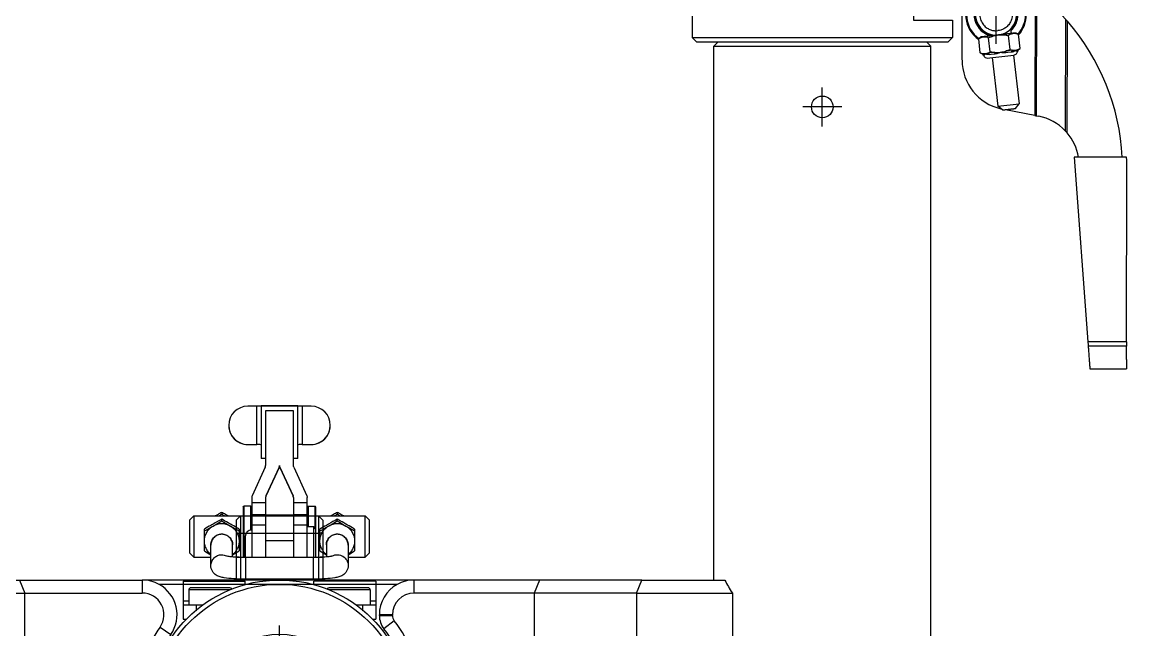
# Model space of a CAD drawing. Header units: millimetres. Extents: x -73584 to -37571, y -61249 to -50748.
# Drawn here: x -52593.5 to -52339.2, y -57128.4 to -56988.4 of the extents above; entities that cross this region are included whole.
import ezdxf

# ---------------------------------------------------------------- set-up
doc = ezdxf.new("R2010")
doc.units = ezdxf.units.MM
doc.header["$LTSCALE"] = 200
doc.linetypes.add('DOT_CENTER', pattern=[14, 12, -1, 0, -1])
doc.layers.add('1', color=7, linetype='Continuous')
doc.layers.add('DIM', color=3, linetype='Continuous')

# ---------------------------------------------------------------- blocks, each defined once
blk = doc.blocks.new('23-D0469-A_CLAMP-HOOK_Absen-M2_9__100', base_point=(214.5, -493.66))
at = {"color": 7, "linetype": 'Continuous'}
for p, q in [((215.5, -473.66), (214.5, -474.66)), ((214.5, -474.66), (218.5, -474.66)), ((214.5, -492.66), (214.5, -474.66)), ((215.5, -473.66), (218.5, -473.66)), ((218.5, -473.66), (229.3, -473.66)), ((218.5, -474.66), (229.3, -474.66)), ((215.5, -493.66), (214.5, -492.66)), ((214.5, -492.66), (218.5, -492.66)), ((218.5, -492.66), (229.3, -492.66)), ((215.5, -493.66), (218.5, -493.66)), ((218.5, -493.66), (229.3, -493.66))]:
    blk.add_line(p, q, dxfattribs=at)
at = {"color": 140, "linetype": 'Continuous'}
for p, q in [((218.5, -473.66), (218.5, -474.66)), ((218.5, -492.66), (218.5, -474.66)), ((218.5, -493.66), (218.5, -492.66))]:
    blk.add_line(p, q, dxfattribs=at)
blk = doc.blocks.new('PH_23-CLAMP-HOOK_2__101', base_point=(214.5, -493.66))
blk.add_blockref('23-D0469-A_CLAMP-HOOK_Absen-M2_9__100', (214.5, -493.66))
blk = doc.blocks.new('23-D0511-A_CLAMP-WASHER_Absen-M2_9__132', base_point=(93.25, -325.66))
at = {"color": 7, "linetype": 'Continuous'}
for radius, start, end in [(7, 90, 145.3198), (6.8, 90, 144.7157), (7, 47.8935, 90), (6.8, 48.4976, 90), (5.05, 90, 150.8532), (4.85, 90, 149.1332), (5.05, 42.3602, 90), (4.85, 44.0801, 90), (5.05, 210.5479, 342.6654), (4.85, 211.6013, 341.612), (7, 227.8935, 325.3198), (6.8, 228.4976, 324.7157)]:
    blk.add_arc((99.01, -318.66), radius, start, end, dxfattribs=at)
blk = doc.blocks.new('23-D0511-A_CLAMP-WASHER_Absen-M2_9_2__133', base_point=(93.25, -325.66))
at = {"color": 7, "linetype": 'Continuous'}
for radius, start, end in [(7, 90, 145.3198), (6.8, 90, 144.7157), (7, 47.8935, 90), (6.8, 48.4976, 90), (5.05, 90, 150.8532), (4.85, 90, 149.1332), (5.05, 42.3602, 90), (4.85, 44.0801, 90), (5.05, 210.5479, 342.6654), (4.85, 211.6013, 341.612), (7, 227.8935, 325.3198), (6.8, 228.4976, 324.7157)]:
    blk.add_arc((99.01, -318.66), radius, start, end, dxfattribs=at)
blk = doc.blocks.new('DEFAULT_1__138', base_point=(103.27, -321.64))
at = {"color": 140, "linetype": 'Continuous'}
for p, q in [((107.26, -314.89), (107.37, -315.89)), ((107.71, -315.93), (107.6, -315.01)), ((107.73, -319), (107.85, -320)), ((108.16, -319.8), (108.05, -318.88))]:
    blk.add_line(p, q, dxfattribs=at)
at = {"color": 7, "linetype": 'Continuous'}
blk.add_line((108.99, -320.07), (108.35, -314.56), dxfattribs=at)
for points in [[(103.28, -314.22), (103.27, -314.18), (103.27, -314.14)], [(103.28, -314.22), (103.28, -314.27), (103.29, -314.32), (103.3, -314.38), (103.3, -314.43), (103.31, -314.49), (103.32, -314.55), (103.32, -314.61), (103.33, -314.67)], [(103.33, -314.67), (103.36, -314.97), (103.4, -315.3), (103.44, -315.65), (103.49, -316.04), (103.53, -316.44), (103.58, -316.85), (103.63, -317.26), (103.68, -317.67)], [(103.68, -317.67), (103.68, -317.72), (103.69, -317.78), (103.7, -317.83), (103.7, -317.89), (103.71, -317.94), (103.72, -318), (103.72, -318.06), (103.73, -318.11)], [(103.73, -318.11), (103.78, -318.56), (103.83, -319.01), (103.88, -319.44), (103.93, -319.85), (103.97, -320.23), (104.01, -320.57), (104.05, -320.86), (104.08, -321.11)], [(104.08, -321.11), (104.09, -321.23), (104.11, -321.37), (104.12, -321.5), (104.12, -321.53), (104.13, -321.55)], [(104.13, -321.55), (104.13, -321.6), (104.14, -321.64)]]:
    blk.add_spline(points, degree=3, dxfattribs=at)
blk = doc.blocks.new('DEFAULT_6__139', base_point=(33.9, -327.96))
at = {"color": 7, "linetype": 'Continuous'}
for p, q in [((102.37, -315.3), (103.39, -315.18)), ((108.36, -314.61), (119.56, -313.31)), ((120.67, -314.19), (119.56, -313.31)), ((120.13, -318.28), (119.56, -313.31)), ((77.05, -318.23), (89.98, -316.73)), ((93.95, -316.27), (94.97, -316.16)), ((121.01, -317.17), (120.13, -318.28)), ((41.58, -322.34), (77.05, -318.23)), ((103.5, -320.2), (103.96, -320.15)), ((108.93, -319.57), (120.13, -318.28)), ((41.58, -322.34), (36.12, -322.97)), ((77.59, -323.2), (90.55, -321.7)), ((94.53, -321.24), (94.99, -321.19)), ((42.16, -327.31), (69.6, -324.13)), ((69.6, -324.13), (77.59, -323.2)), ((42.16, -327.31), (36.69, -327.94))]:
    blk.add_line(p, q, dxfattribs=at)
at = {"color": 140, "linetype": 'Continuous'}
blk.add_line((41.58, -322.34), (42.16, -327.31), dxfattribs=at)
at = {"color": 7, "linetype": 'Continuous'}
blk.add_arc((36.4, -325.46), 2.5, 96.6067, 276.6067, dxfattribs=at)
blk.add_spline([(121.01, -317.17), (121.01, -317.14), (121.01, -317.11), (120.99, -317), (120.98, -316.88), (120.95, -316.64), (120.92, -316.37), (120.9, -316.17), (120.87, -315.93), (120.84, -315.68), (120.81, -315.42), (120.78, -315.19), (120.76, -314.99), (120.74, -314.78), (120.72, -314.63), (120.71, -314.53), (120.7, -314.48), (120.69, -314.36), (120.67, -314.25), (120.67, -314.22), (120.67, -314.19)], degree=3, dxfattribs=at)
blk = doc.blocks.new('DEFAULT_2__140', base_point=(103.27, -322.66))
at = {"color": 7, "linetype": 'Continuous'}
for p, q in [((103.27, -314.14), (103.55, -313.48)), ((106.82, -313.11), (103.55, -313.48)), ((107.08, -315.4), (103.82, -315.78)), ((107.09, -313.48), (106.82, -313.11)), ((108.99, -320.07), (108.35, -314.56)), ((107.61, -319.99), (104.35, -320.37)), ((109.04, -320.52), (108.99, -320.07)), ((104.19, -322.09), (104.61, -322.66)), ((107.88, -322.28), (104.61, -322.66)), ((108.06, -321.86), (107.88, -322.28))]:
    blk.add_line(p, q, dxfattribs=at)
at = {"color": 140, "linetype": 'Continuous'}
for p, q in [((107.09, -313.48), (107.1, -313.56)), ((107.26, -314.89), (107.37, -315.89)), ((107.46, -313.76), (107.45, -313.68)), ((107.71, -315.93), (107.6, -315.01)), ((107.37, -315.89), (107.42, -316.34)), ((107.76, -316.37), (107.71, -315.93)), ((107.73, -319), (107.85, -320)), ((107.85, -320), (107.9, -320.44)), ((108.16, -319.8), (108.05, -318.88)), ((108.21, -320.25), (108.16, -319.8)), ((108.06, -321.86), (108.05, -321.77)), ((108.35, -321.5), (108.36, -321.58))]:
    blk.add_line(p, q, dxfattribs=at)
at = {"color": 7, "linetype": 'Continuous'}
for centre, radius, start, end in [((104.32, -314.99), 3.12, 27.1627, 37.03), ((104.22, -314.14), 3.12, 336.1834, 346.0507), ((97.86, -319.29), 10, 17.157, 22.8719), ((107.49, -313.18), 0.5, 216.6067, 264.7964), ((107.36, -314.67), 1, 6.6067, 84.7964), ((100.32, -318.53), 7.43, 6.7879, 17.1752), ((100.32, -318.48), 7.43, 356.0381, 6.4254), ((97.75, -318.31), 10, 350.3414, 356.0564), ((105.12, -321.87), 3.12, 27.1627, 37.03), ((108.05, -320.63), 1, 288.417, 6.6067), ((105.02, -321.02), 3.12, 336.1833, 346.0506), ((108.52, -322.06), 0.5, 108.417, 156.6067)]:
    blk.add_arc(centre, radius, start, end, dxfattribs=at)
at = {"color": 140, "linetype": 'Continuous'}
for centre, start, end in [((107.5, -313.26), 217.2927, 265.2084), ((108.51, -321.98), 108.0048, 155.9207)]:
    blk.add_arc(centre, 0.499, start, end, dxfattribs=at)
at = {"color": 7, "linetype": 'Continuous'}
for points in [[(103.28, -314.22), (103.27, -314.18), (103.27, -314.14)], [(103.28, -314.22), (103.28, -314.27), (103.29, -314.32), (103.3, -314.38), (103.3, -314.43), (103.31, -314.49), (103.32, -314.55), (103.32, -314.61), (103.33, -314.67)], [(103.33, -314.67), (103.32, -314.38), (103.36, -314.08), (103.44, -313.78), (103.55, -313.48)], [(103.33, -314.67), (103.36, -314.97), (103.4, -315.3), (103.44, -315.65), (103.49, -316.04), (103.53, -316.44), (103.58, -316.85), (103.63, -317.26), (103.68, -317.67)], [(103.82, -315.78), (103.64, -315.51), (103.49, -315.24), (103.39, -314.96), (103.33, -314.67)], [(107.1, -313.56), (107.17, -313.72), (107.23, -313.88), (107.28, -314.04), (107.3, -314.21)], [(107.3, -314.21), (107.31, -314.55), (107.26, -314.89)], [(103.73, -318.11), (103.69, -317.53), (103.69, -316.94), (103.74, -316.35), (103.82, -315.78)], [(103.68, -317.67), (103.68, -317.72), (103.69, -317.78), (103.7, -317.83), (103.7, -317.89), (103.71, -317.94), (103.72, -318), (103.72, -318.06), (103.73, -318.11)], [(103.73, -318.11), (103.78, -318.56), (103.83, -319.01), (103.88, -319.44), (103.93, -319.85), (103.97, -320.23), (104.01, -320.57), (104.05, -320.86), (104.08, -321.11)], [(104.35, -320.37), (104.14, -319.82), (103.96, -319.26), (103.82, -318.69), (103.73, -318.11)], [(104.13, -321.55), (104.12, -321.26), (104.16, -320.96), (104.23, -320.66), (104.35, -320.37)], [(107.9, -320.44), (107.97, -320.6), (108.03, -320.76), (108.07, -320.93), (108.1, -321.09)], [(104.08, -321.11), (104.09, -321.23), (104.11, -321.37), (104.12, -321.5), (104.12, -321.53), (104.13, -321.55)], [(104.13, -321.55), (104.13, -321.6), (104.14, -321.64)], [(104.61, -322.66), (104.44, -322.39), (104.29, -322.12), (104.2, -321.89), (104.14, -321.64)], [(104.14, -321.64), (104.15, -321.8), (104.17, -321.95), (104.18, -322.02), (104.19, -322.09)], [(108.1, -321.09), (108.11, -321.43), (108.05, -321.77)]]:
    blk.add_spline(points, degree=3, dxfattribs=at)
at = {"color": 140, "linetype": 'Continuous'}
for points in [[(107.6, -315.01), (107.5, -315), (107.41, -314.98), (107.32, -314.94), (107.26, -314.89)], [(107.3, -314.21), (107.37, -314.06), (107.42, -313.93), (107.45, -313.83), (107.46, -313.76)], [(107.6, -315.01), (107.56, -314.78), (107.5, -314.56), (107.41, -314.37), (107.3, -314.21)], [(107.76, -316.37), (107.66, -316.38), (107.57, -316.37), (107.49, -316.36), (107.42, -316.34)], [(107.7, -317.65), (107.75, -317.33), (107.78, -317.01), (107.78, -316.69), (107.76, -316.37)], [(108.05, -318.88), (108, -318.57), (107.93, -318.26), (107.82, -317.96), (107.7, -317.65)], [(108.05, -318.88), (107.95, -318.91), (107.86, -318.93), (107.79, -318.96), (107.73, -319)], [(108.21, -320.25), (108.11, -320.28), (108.03, -320.33), (107.95, -320.38), (107.9, -320.44)], [(108.21, -320.25), (108.22, -320.49), (108.21, -320.71), (108.17, -320.91), (108.1, -321.09)], [(108.35, -321.5), (108.33, -321.43), (108.28, -321.34), (108.2, -321.23), (108.1, -321.09)]]:
    blk.add_spline(points, degree=3, dxfattribs=at)
blk = doc.blocks.new('DEFAULT_7__141', base_point=(94.26, -323.41))
at = {"color": 7, "linetype": 'Continuous'}
for start, end in [(6.6067, 186.6067), (186.6067, 6.6067)]:
    blk.add_arc((99.01, -318.66), 4.75, start, end, dxfattribs=at)
for points in [[(95.28, -319.09), (95.27, -318.42), (95.4, -317.65), (95.75, -316.81), (96.38, -315.98), (97.36, -315.29), (98.58, -314.93), (99.84, -315), (100.96, -315.45), (101.76, -316.11), (102.29, -316.85), (102.6, -317.57), (102.73, -318.23)], [(95.28, -319.09), (95.42, -319.75), (95.73, -320.47), (96.26, -321.21), (97.06, -321.87), (98.18, -322.31), (99.44, -322.38), (100.66, -322.03), (101.64, -321.34), (102.27, -320.51), (102.62, -319.67), (102.75, -318.9), (102.73, -318.23)]]:
    blk.add_spline(points, degree=3, dxfattribs=at)
at = {"layer": '1', "color": 1, "linetype": 'DOT_CENTER'}
for p, q in [((99.01, -311.91), (99.01, -325.41)), ((105.76, -318.66), (92.26, -318.66))]:
    blk.add_line(p, q, dxfattribs=at)
blk = doc.blocks.new('DEFAULT_8__142', base_point=(68.42, -326.48))
at = {"color": 7, "linetype": 'Continuous'}
for p, q in [((175.43, -289.62), (175.42, -296.43)), ((125.79, -302.71), (126.25, -302.3)), ((122.26, -309.72), (120.94, -316.51)), ((122.35, -309.31), (122.44, -308.82)), ((72.58, -315.96), (89.03, -313.68)), ((109.49, -326.48), (73.29, -326.41))]:
    blk.add_line(p, q, dxfattribs=at)
at = {"color": 140, "linetype": 'Continuous'}
for p, q in [((100.12, -302.66), (125.79, -302.71)), ((126.25, -302.3), (100.58, -302.24)), ((93.62, -309.67), (122.26, -309.72)), ((122.35, -309.31), (93.94, -309.25))]:
    blk.add_line(p, q, dxfattribs=at)
at = {"color": 7, "linetype": 'Continuous'}
for centre, radius, start, end in [((134.46, -341.03), 51.5, 92.8487, 131.136), ((133.73, -311.03), 11.5, 99.2255, 130.5888), ((134.46, -341.03), 51.5, 131.8326, 141.8946), ((133.73, -311.03), 11.5, 133.6701, 168.9215), ((86.24, -306.18), 8, 290.4477, 324.1478), ((73.3, -321.16), 5.25, 97.8826, 158.492), ((109.52, -314.98), 11.5, 269.8826, 347.2473), ((73.3, -321.16), 5.25, 215.3667, 269.8826)]:
    blk.add_arc(centre, radius, start, end, dxfattribs=at)
for points in [[(100.12, -302.66), (100.35, -302.45), (100.58, -302.24)], [(93.62, -309.67), (93.5, -309.81), (93.39, -309.96), (93.28, -310.11), (93.17, -310.26), (93.05, -310.41), (92.94, -310.57), (92.83, -310.72), (92.72, -310.87)], [(93.94, -309.25), (93.86, -309.35), (93.78, -309.45), (93.7, -309.56), (93.62, -309.67)], [(122.26, -309.72), (122.28, -309.67), (122.29, -309.62), (122.3, -309.56), (122.31, -309.51), (122.32, -309.46), (122.33, -309.41), (122.34, -309.36), (122.35, -309.31)], [(94.91, -316.16), (95.47, -315.41), (96.24, -314.74), (97.21, -314.21), (98.32, -313.91), (99.5, -313.88), (100.63, -314.14), (101.62, -314.63), (102.43, -315.29)], [(94.93, -321.19), (95.72, -322.16), (96.86, -322.95), (98.27, -323.4), (99.79, -323.4), (101.19, -322.93), (102.32, -322.14), (103.1, -321.18), (103.56, -320.2)]]:
    blk.add_spline(points, degree=3, dxfattribs=at)
blk = doc.blocks.new('DEFAULT_5__143', base_point=(131.88, -300.64))
at = {"color": 7, "linetype": 'Continuous'}
for p, q in [((131.91, -288.59), (131.88, -300.64)), ((174.43, -288.61), (134.57, -288.53)), ((175.43, -289.62), (175.42, -296.43)), ((178.5, -288.62), (175.43, -288.62)), ((178.5, -288.62), (180.63, -288.63)), ((180.62, -297.05), (180.63, -288.63)), ((131.88, -300.64), (174.42, -297.51))]:
    blk.add_line(p, q, dxfattribs=at)
at = {"color": 140, "linetype": 'Continuous'}
blk.add_line((174.43, -288.61), (174.42, -297.51), dxfattribs=at)
at = {"color": 7, "linetype": 'Continuous'}
blk.add_arc((134.46, -341.03), 52.5, 89.8826, 92.7921, dxfattribs=at)
for points in [[(174.43, -288.61), (174.58, -288.61), (174.7, -288.61), (174.77, -288.61), (174.8, -288.61), (174.95, -288.61), (175.14, -288.62), (175.25, -288.62), (175.36, -288.62), (175.4, -288.62), (175.43, -288.62)], [(175.43, -288.62), (175.43, -288.7), (175.43, -288.79), (175.43, -289.01), (175.43, -289.26), (175.43, -289.48), (175.43, -289.55), (175.43, -289.62)], [(174.42, -297.51), (174.61, -297.5), (174.78, -297.48), (174.93, -297.47), (175.12, -297.46), (175.22, -297.45), (175.35, -297.44), (175.38, -297.44), (175.42, -297.44)], [(175.42, -296.43), (175.42, -296.5), (175.42, -296.57), (175.42, -296.94), (175.42, -297.15), (175.42, -297.26), (175.42, -297.35), (175.42, -297.44)], [(175.42, -297.44), (175.46, -297.43), (175.5, -297.43), (175.61, -297.42), (175.74, -297.41), (175.84, -297.41), (175.97, -297.4), (176.16, -297.38), (176.41, -297.36), (176.73, -297.34), (177.28, -297.3), (177.87, -297.26), (178.48, -297.21)], [(178.48, -297.21), (179.29, -297.15), (179.79, -297.11), (180.05, -297.1), (180.34, -297.07), (180.62, -297.05)]]:
    blk.add_spline(points, degree=3, dxfattribs=at)
blk = doc.blocks.new('23-B0027-A_CLAMP-HS-431-NORMAL-STEEL__144', base_point=(33.9, -337.66))
for name, p in [('DEFAULT_8__142', (68.42, -326.48)), ('DEFAULT_5__143', (131.88, -300.64)), ('DEFAULT_7__141', (94.26, -323.41)), ('DEFAULT_6__139', (33.9, -327.96)), ('DEFAULT_2__140', (103.27, -322.66)), ('DEFAULT_1__138', (103.27, -321.64))]:
    blk.add_blockref(name, p)
blk = doc.blocks.new('23-A0267-A_CLAMP_STACKING_Absen__145', base_point=(33.9, -337.66))
for name, p in [('23-B0027-A_CLAMP-HS-431-NORMAL-STEEL__144', (33.9, -337.66)), ('23-D0511-A_CLAMP-WASHER_Absen-M2_9__132', (93.25, -325.66)), ('23-D0511-A_CLAMP-WASHER_Absen-M2_9_2__133', (93.25, -325.66))]:
    blk.add_blockref(name, p)
blk = doc.blocks.new('23-D0475-B_SHIP_OUTRIGGER_STACKING_Absen_2__155', base_point=(229.3, -587.94))
at = {"color": 7, "linetype": 'Continuous'}
for p, q in [((229.3, -383.66), (229.3, -381.11)), ((232.3, -379.37), (286.3, -379.37)), ((232.3, -401.44), (232.3, -379.37)), ((286.3, -401.44), (286.3, -379.37)), ((289.3, -383.66), (289.3, -381.11)), ((229.3, -400.2), (229.3, -383.66)), ((289.3, -400.2), (289.3, -383.66)), ((232.3, -401.44), (229.3, -400.2)), ((229.3, -400.2), (229.3, -423.8)), ((232.3, -401.44), (247.3, -401.44)), ((232.3, -401.44), (232.3, -425.04)), ((246.3, -402.44), (247.3, -401.44)), ((247.3, -401.44), (247.3, -412.46)), ((271.3, -401.44), (272.3, -402.44)), ((271.3, -412.46), (271.3, -401.44)), ((271.3, -401.44), (286.3, -401.44)), ((289.3, -400.2), (286.3, -401.44)), ((286.3, -425.04), (286.3, -401.44)), ((289.3, -423.8), (289.3, -400.2)), ((246.3, -402.44), (246.3, -412.46)), ((272.3, -412.46), (272.3, -402.44)), ((246.8, -412.96), (246.3, -412.46)), ((246.3, -425.04), (246.3, -412.46)), ((246.8, -412.96), (247.3, -412.46)), ((246.8, -412.96), (247.3, -413.46)), ((247.3, -412.46), (271.3, -412.46)), ((247.3, -413.46), (271.3, -413.46)), ((247.3, -452.38), (247.3, -413.46)), ((271.3, -412.46), (271.8, -412.96)), ((271.3, -413.46), (271.8, -412.96)), ((271.3, -413.46), (271.3, -452.38)), ((272.3, -412.46), (271.8, -412.96)), ((272.3, -412.46), (272.3, -425.04)), ((229.3, -423.8), (229.3, -452.66)), ((229.3, -423.8), (232.3, -425.04)), ((289.3, -423.8), (286.3, -425.04)), ((289.3, -452.66), (289.3, -423.8)), ((232.3, -425.04), (232.3, -452.66)), ((232.3, -425.04), (246.3, -425.04)), ((246.3, -452.78), (246.3, -425.04)), ((272.3, -425.04), (272.3, -452.78)), ((272.3, -425.04), (286.3, -425.04)), ((286.3, -452.66), (286.3, -425.04)), ((229.3, -452.66), (229.3, -515.25)), ((246.3, -453.87), (246.3, -452.78)), ((272.3, -452.78), (272.3, -453.87)), ((289.3, -515.25), (289.3, -452.66)), ((246.3, -453.87), (246.3, -454.07)), ((246.3, -454.07), (248.14, -455.27)), ((270.47, -455.27), (272.3, -454.07)), ((272.3, -454.07), (272.3, -453.87)), ((230.3, -456.53), (230.3, -511.38)), ((237.48, -457.66), (237.3, -457.66)), ((281.3, -457.66), (281.13, -457.66)), ((288.3, -511.38), (288.3, -456.53)), ((237.48, -460.66), (237.3, -460.66)), ((281.3, -460.66), (281.13, -460.66)), ((246.3, -513.25), (248.14, -512.04)), ((246.3, -513.25), (246.3, -513.44)), ((246.3, -514.53), (246.3, -513.44)), ((270.47, -512.04), (272.3, -513.25)), ((272.3, -513.25), (272.3, -513.44)), ((272.3, -514.53), (272.3, -513.44)), ((229.3, -543.52), (229.3, -515.25)), ((232.3, -542.27), (232.3, -515.25)), ((246.3, -542.27), (246.3, -514.53)), ((247.3, -553.86), (247.3, -514.93)), ((271.3, -553.86), (271.3, -514.93)), ((272.3, -542.27), (272.3, -514.53)), ((286.3, -515.25), (286.3, -542.27)), ((289.3, -515.25), (289.3, -543.52)), ((229.3, -543.52), (232.3, -542.27)), ((229.3, -567.12), (229.3, -543.52)), ((246.3, -542.27), (232.3, -542.27)), ((232.3, -565.87), (232.3, -542.27)), ((246.3, -554.86), (246.3, -542.27)), ((272.3, -554.86), (272.3, -542.27)), ((286.3, -542.27), (272.3, -542.27)), ((286.3, -542.27), (289.3, -543.52)), ((286.3, -542.27), (286.3, -565.87)), ((289.3, -543.52), (289.3, -567.12)), ((246.3, -554.86), (247.3, -553.86)), ((271.3, -553.86), (247.3, -553.86)), ((272.3, -554.86), (271.3, -553.86)), ((272.3, -554.86), (246.3, -554.86)), ((246.3, -554.86), (246.3, -565.87)), ((272.3, -554.86), (272.3, -565.87)), ((232.3, -565.87), (229.3, -567.12)), ((229.3, -583.66), (229.3, -567.12)), ((232.3, -565.87), (246.3, -565.87)), ((232.3, -587.94), (232.3, -565.87)), ((272.3, -565.87), (286.3, -565.87)), ((289.3, -567.12), (286.3, -565.87)), ((286.3, -587.94), (286.3, -565.87)), ((289.3, -583.66), (289.3, -567.12)), ((229.3, -583.66), (229.3, -586.21)), ((289.3, -583.66), (289.3, -586.21)), ((286.3, -587.94), (232.3, -587.94))]:
    blk.add_line(p, q, dxfattribs=at)
at = {"color": 140, "linetype": 'Continuous'}
for p, q in [((232.3, -452.66), (229.3, -452.66)), ((289.3, -452.66), (286.3, -452.66)), ((237.3, -457.66), (237.3, -460.66)), ((237.48, -460.66), (237.48, -457.66)), ((238.71, -457.23), (240.56, -459.6)), ((278.05, -459.6), (279.9, -457.23)), ((281.13, -457.66), (281.13, -460.66)), ((281.3, -460.66), (281.3, -457.66)), ((240.16, -511.15), (241.88, -508.69)), ((278.45, -511.15), (276.73, -508.69)), ((229.3, -515.25), (232.3, -515.25)), ((286.3, -515.25), (289.3, -515.25))]:
    blk.add_line(p, q, dxfattribs=at)
at = {"color": 7, "linetype": 'Continuous'}
for centre, radius in [((259.3, -429.66), 6.1), ((259.3, -429.66), 5.1), ((259.3, -483.66), 17.5), ((259.3, -483.66), 15.5), ((259.3, -537.66), 6.1), ((259.3, -537.66), 5.1)]:
    blk.add_circle(centre, radius, dxfattribs=at)
for centre, radius, start, end in [((218.3, -358.66), 25, 296.1039, 304.0558), ((300.3, -358.66), 25, 235.9442, 243.8961), ((259.3, -483.66), 33.5, 69.0098, 110.9902), ((237.3, -452.66), 8, 180, 208.955), ((237.3, -452.66), 5, 180, 270), ((259.3, -483.66), 33.5, 112.8338, 127.9328), ((259.3, -483.66), 33.5, 52.0672, 67.1662), ((281.3, -452.66), 5, 270, 0), ((281.3, -452.66), 8, 331.045, 0), ((259.3, -483.66), 30.5, 111.4707, 127.9328), ((259.3, -483.66), 30.5, 68.5293, 111.4707), ((259.3, -483.66), 30.5, 52.0672, 68.5293), ((237.3, -452.66), 8, 208.955, 270), ((237.48, -455.66), 2, 270, 307.9328), ((281.13, -455.66), 2, 232.0672, 270), ((281.3, -452.66), 8, 270, 331.045), ((237.48, -455.66), 5, 270, 307.9328), ((281.13, -455.66), 5, 232.0672, 270), ((237.3, -515.25), 8, 55.1501, 151.045), ((259.3, -483.66), 30.5, 235.1501, 248.5293), ((259.3, -483.66), 30.5, 291.4707, 304.8499), ((281.3, -515.25), 8, 28.955, 124.8499), ((237.3, -515.25), 5, 55.1501, 180), ((259.3, -483.66), 33.5, 235.1501, 247.1662), ((259.3, -483.66), 33.5, 292.8338, 304.8499), ((281.3, -515.25), 5, 0, 124.8499), ((237.3, -515.25), 8, 151.045, 180), ((259.3, -483.66), 30.5, 248.5293, 291.4707), ((281.3, -515.25), 8, 0, 28.955), ((259.3, -483.66), 33.5, 249.0098, 290.9902), ((218.3, -608.66), 25, 55.9442, 63.8961), ((300.3, -608.66), 25, 116.1039, 124.0558)]:
    blk.add_arc(centre, radius, start, end, dxfattribs=at)
for points in [[(246.3, -453.87), (246.55, -453.5), (246.8, -453.12), (247.05, -452.75), (247.3, -452.38)], [(271.3, -452.38), (271.56, -452.75), (271.81, -453.12), (272.06, -453.5), (272.3, -453.87)], [(247.3, -514.93), (247.05, -514.56), (246.8, -514.19), (246.55, -513.82), (246.3, -513.44)], [(272.3, -513.44), (272.06, -513.82), (271.81, -514.19), (271.56, -514.56), (271.3, -514.93)]]:
    blk.add_spline(points, degree=3, dxfattribs=at)
at = {"layer": '1', "color": 1, "linetype": 'DOT_CENTER'}
for p, q in [((259.3, -421.56), (259.3, -437.76)), ((267.4, -429.66), (251.2, -429.66)), ((259.3, -464.16), (259.3, -503.16)), ((278.8, -483.66), (239.8, -483.66)), ((259.3, -529.56), (259.3, -545.76)), ((267.4, -537.66), (251.2, -537.66))]:
    blk.add_line(p, q, dxfattribs=at)
at = {"layer": '1', "color": 2, "linetype": 'Continuous'}
for centre in [(259.3, -429.66), (259.3, -537.66)]:
    blk.add_arc(centre, 6, 180, 90, dxfattribs=at)
blk = doc.blocks.new('DOWEL-PIN_DIN-7_Ø5h8x12_ALUMINUM__164', base_point=(117.8, -361.16))
at = {"color": 7, "linetype": 'Continuous'}
blk.add_circle((120.3, -358.66), 2.5, dxfattribs=at)
at = {"layer": '1', "color": 1, "linetype": 'DOT_CENTER'}
for p, q in [((120.3, -354.16), (120.3, -363.16)), ((124.8, -358.66), (115.8, -358.66))]:
    blk.add_line(p, q, dxfattribs=at)
blk = doc.blocks.new('DOWEL-PIN_DIN-7_Ø5h8x12_ALUMINUM_2__165', base_point=(117.8, -361.16))
at = {"color": 7, "linetype": 'Continuous'}
blk.add_circle((120.3, -358.66), 2.5, dxfattribs=at)
blk = doc.blocks.new('23-D0471-A_MALE-KINGPIN_STACKING_Absen__166', base_point=(-4.7, -388.66))
at = {"color": 7, "linetype": 'Continuous'}
for p, q in [((55.3, -329.66), (56.3, -328.66)), ((55.3, -342.66), (55.3, -329.66)), ((56.3, -328.66), (60.3, -328.66)), ((56.3, -388.66), (56.3, -328.66)), ((60.3, -333.46), (60.3, -328.66)), ((100.3, -328.66), (104.3, -328.66)), ((100.3, -337.66), (100.3, -328.66)), ((105.3, -329.66), (104.3, -328.66)), ((104.3, -338.66), (104.3, -328.66)), ((105.3, -334.66), (105.3, -329.66)), ((60.3, -334.46), (60.3, -333.46)), ((60.3, -337.66), (60.3, -334.46)), ((105.3, -337.71), (105.3, -334.66)), ((60.3, -337.66), (63.3, -337.66)), ((63.3, -337.66), (93.3, -337.66)), ((93.3, -337.66), (95.8, -337.66)), ((95.8, -337.66), (100.3, -337.66)), ((105.3, -339.32), (105.3, -337.71)), ((104.3, -388.66), (104.3, -338.66)), ((105.3, -379.61), (105.3, -339.32)), ((55.3, -374.66), (55.3, -342.66)), ((-3.2, -348.56), (2.98, -345)), ((54.3, -343.66), (7.98, -343.66)), ((-4.7, -351.16), (-4.7, -358.66)), ((-4.7, -358.66), (-4.7, -366.15)), ((-3.2, -368.75), (2.98, -372.32)), ((54.3, -373.66), (7.98, -373.66)), ((55.3, -387.66), (55.3, -374.66)), ((105.3, -382.66), (105.3, -379.61)), ((105.3, -387.66), (105.3, -382.66)), ((55.3, -387.66), (56.3, -388.66)), ((56.3, -388.66), (104.3, -388.66)), ((105.3, -387.66), (104.3, -388.66))]:
    blk.add_line(p, q, dxfattribs=at)
at = {"color": 140, "linetype": 'Continuous'}
for p, q in [((2.98, -358.66), (2.98, -345)), ((7.98, -358.66), (7.98, -343.66)), ((54.3, -358.66), (54.3, -343.66)), ((-3.2, -358.66), (-3.2, -348.56)), ((-3.2, -368.75), (-3.2, -358.66)), ((2.98, -372.32), (2.98, -358.66)), ((7.98, -373.66), (7.98, -358.66)), ((54.3, -373.66), (54.3, -358.66))]:
    blk.add_line(p, q, dxfattribs=at)
at = {"color": 7, "linetype": 'Continuous'}
blk.add_circle((120.3, -358.66), 2.5, dxfattribs=at)
for centre, radius, start, end in [((54.3, -342.66), 1, 270, 0), ((7.98, -353.66), 10, 90, 120), ((-1.7, -351.16), 3, 120, 180), ((-1.7, -366.15), 3, 180, 240), ((7.98, -363.66), 10, 240, 270), ((54.3, -374.66), 1, 0, 90)]:
    blk.add_arc(centre, radius, start, end, dxfattribs=at)
at = {"layer": '1', "color": 1, "linetype": 'DOT_CENTER'}
for p, q in [((-5.2, -358.66), (4.98, -358.66)), ((56.3, -358.66), (5.98, -358.66))]:
    blk.add_line(p, q, dxfattribs=at)
blk = doc.blocks.new('23-D0489-B_TUBE-Ø50xS4-OUTRIGGER-0_8M_STACKING_Absen__170', base_point=(105.3, -383.66))
at = {"color": 7, "linetype": 'Continuous'}
for p, q in [((105.3, -334.66), (106.3, -333.66)), ((105.3, -337.71), (105.3, -334.66)), ((767.3, -333.66), (106.3, -333.66)), ((106.3, -383.66), (106.3, -333.66)), ((105.3, -339.32), (105.3, -337.71)), ((105.3, -379.61), (105.3, -339.32)), ((105.3, -382.66), (105.3, -379.61)), ((105.3, -382.66), (106.3, -383.66)), ((229.3, -383.66), (106.3, -383.66))]:
    blk.add_line(p, q, dxfattribs=at)
blk.add_circle((120.3, -358.66), 2.5, dxfattribs=at)
blk = doc.blocks.new('PH_23_KOLOM-OUTRIGGER-0_8m_STACKING_Absen__171', base_point=(-4.7, -388.66))
for name, p in [('23-D0471-A_MALE-KINGPIN_STACKING_Absen__166', (-4.7, -388.66)), ('23-D0489-B_TUBE-Ø50xS4-OUTRIGGER-0_8M_STACKING_Absen__170', (105.3, -383.66)), ('DOWEL-PIN_DIN-7_Ø5h8x12_ALUMINUM__164', (117.8, -361.16)), ('DOWEL-PIN_DIN-7_Ø5h8x12_ALUMINUM_2__165', (117.8, -361.16))]:
    blk.add_blockref(name, p)
blk = doc.blocks.new('23-A0231-B_WELDING-ASSEMBLY_OUTRIGGER-0_8m_STACKING_Absen__173', base_point=(-4.7, -638.66))
for name, p in [('PH_23_KOLOM-OUTRIGGER-0_8m_STACKING_Absen__171', (-4.7, -388.66)), ('23-D0475-B_SHIP_OUTRIGGER_STACKING_Absen_2__155', (229.3, -587.94))]:
    blk.add_blockref(name, p)
blk = doc.blocks.new('23-A0226-B_OUTRIGGER-0_8m_STACKING_Absen__188', base_point=(-4.7, -694.14))
for name, p in [('23-A0267-A_CLAMP_STACKING_Absen__145', (33.9, -337.66)), ('23-A0231-B_WELDING-ASSEMBLY_OUTRIGGER-0_8m_STACKING_Absen__173', (-4.7, -638.66)), ('PH_23-CLAMP-HOOK_2__101', (214.5, -493.66))]:
    blk.add_blockref(name, p)
blk = doc.blocks.new('*U241')
at = {"rotation": 270.0000000000176}
blk.add_blockref('23-A0226-B_OUTRIGGER-0_8m_STACKING_Absen__188', (-210.26, 404.75), dxfattribs=at)
blk = doc.blocks.new('*U242')
at = {"layer": 'DIM', "color": 0, "linetype": 'ByBlock', "lineweight": -2, "transparency": 16777216}
blk.add_blockref('*U241', (2000, 0), dxfattribs=at)
blk = doc.blocks.new('2203')
at = {"color": 7, "linetype": 'Continuous'}
for p, q in [((-55408.95, -57096.42), (-55411.04, -57096.42)), ((-55408.95, -57105.24), (-55408.95, -57096.42)), ((-55407.99, -57096.42), (-55408.95, -57096.42)), ((-55407.95, -57096.42), (-55407.99, -57096.42)), ((-55399.55, -57096.34), (-55407.95, -57096.34)), ((-55407.95, -57096.34), (-55407.95, -57108.44)), ((-55399.55, -57096.4), (-55407.95, -57096.4)), ((-55406.95, -57097.4), (-55400.55, -57097.4)), ((-55406.95, -57097.49), (-55406.95, -57110.05)), ((-55400.55, -57110.05), (-55400.55, -57097.49)), ((-55399.55, -57108.44), (-55399.55, -57096.34)), ((-55399.52, -57096.42), (-55399.55, -57096.42)), ((-55398.55, -57096.42), (-55399.52, -57096.42)), ((-55396.46, -57096.42), (-55398.55, -57096.42)), ((-55398.55, -57096.42), (-55398.55, -57105.24)), ((-55411.04, -57105.24), (-55408.95, -57105.24)), ((-55398.55, -57105.24), (-55396.46, -57105.24)), ((-55406.95, -57108.44), (-55407.95, -57108.44)), ((-55399.55, -57108.44), (-55400.55, -57108.44)), ((-55407.04, -57110.46), (-55410.06, -57117.05)), ((-55403.84, -57110.46), (-55406.86, -57117.05)), ((-55403.84, -57110.52), (-55406.86, -57117.11)), ((-55403.84, -57110.52), (-55403.84, -57110.46)), ((-55403.66, -57110.46), (-55400.64, -57117.05)), ((-55403.66, -57110.46), (-55403.66, -57110.52)), ((-55403.66, -57110.52), (-55400.64, -57117.11)), ((-55400.46, -57110.46), (-55397.44, -57117.05)), ((-55410.15, -57117.47), (-55410.15, -57131.26)), ((-55406.95, -57118.67), (-55410.15, -57118.67)), ((-55406.95, -57117.47), (-55406.95, -57131.26)), ((-55406.86, -57117.05), (-55406.86, -57117.11)), ((-55400.64, -57117.11), (-55400.64, -57117.05)), ((-55400.55, -57117.47), (-55400.55, -57131.26)), ((-55397.35, -57118.67), (-55400.55, -57118.67)), ((-55397.35, -57131.26), (-55397.35, -57117.47)), ((-55417.05, -57120.9), (-55417.05, -57121.28)), ((-55412.15, -57119.66), (-55411.95, -57119.46)), ((-55412.15, -57119.66), (-55412.15, -57131.25)), ((-55410.35, -57119.46), (-55411.95, -57119.46)), ((-55411.95, -57119.46), (-55411.95, -57131.26)), ((-55410.15, -57119.66), (-55410.35, -57119.46)), ((-55410.35, -57124.98), (-55410.35, -57119.46)), ((-55397.35, -57119.66), (-55397.15, -57119.46)), ((-55397.15, -57119.46), (-55395.55, -57119.46)), ((-55397.15, -57119.46), (-55397.15, -57124.21)), ((-55395.35, -57119.66), (-55395.55, -57119.46)), ((-55395.55, -57124.51), (-55395.55, -57119.46)), ((-55395.35, -57131.25), (-55395.35, -57119.66)), ((-55390.45, -57120.9), (-55390.45, -57121.28)), ((-55424.5, -57122.71), (-55423.5, -57121.71)), ((-55424.5, -57122.71), (-55424.5, -57130.21)), ((-55423.5, -57121.71), (-55412.15, -57121.71)), ((-55423.5, -57121.71), (-55423.5, -57131.21)), ((-55417.05, -57122.85), (-55417.05, -57122.47)), ((-55412.81, -57121.71), (-55412.75, -57121.66)), ((-55412.75, -57121.66), (-55412.15, -57121.66)), ((-55412.75, -57121.66), (-55412.75, -57121.71)), ((-55406.95, -57121.48), (-55410.15, -57121.48)), ((-55410.15, -57123.76), (-55406.95, -57123.76)), ((-55406.95, -57121.46), (-55400.55, -57121.46)), ((-55397.35, -57121.48), (-55400.55, -57121.48)), ((-55400.55, -57123.76), (-55397.35, -57123.76)), ((-55395.35, -57121.66), (-55394.75, -57121.66)), ((-55395.35, -57121.71), (-55384, -57121.71)), ((-55394.75, -57121.66), (-55394.7, -57121.71)), ((-55394.75, -57121.71), (-55394.75, -57121.66)), ((-55390.45, -57122.85), (-55390.45, -57122.47)), ((-55383, -57122.71), (-55384, -57121.71)), ((-55384, -57131.21), (-55384, -57121.71)), ((-55383, -57130.21), (-55383, -57122.71)), ((-55421.05, -57129.73), (-55421.05, -57124.76)), ((-55413.05, -57124.76), (-55413.05, -57129.73)), ((-55395.85, -57124.21), (-55397.35, -57124.21)), ((-55395.35, -57124.71), (-55395.85, -57124.21)), ((-55395.85, -57131.26), (-55395.85, -57124.21)), ((-55394.45, -57129.73), (-55394.45, -57124.76)), ((-55386.45, -57124.76), (-55386.45, -57129.73)), ((-55419.55, -57133.12), (-55419.55, -57128.4)), ((-55414.55, -57131.15), (-55414.55, -57128.4)), ((-55411.65, -57126.46), (-55411.65, -57131.26)), ((-55400.55, -57127.46), (-55406.95, -57127.46)), ((-55392.95, -57128.4), (-55392.95, -57131.15)), ((-55387.95, -57128.4), (-55387.95, -57133.12)), ((-55424.5, -57130.21), (-55423.5, -57131.21)), ((-55423.5, -57131.21), (-55419.55, -57131.21)), ((-55413.57, -57131.21), (-55412.15, -57131.21)), ((-55412.75, -57131.24), (-55412.75, -57131.21)), ((-55395.95, -57131.26), (-55411.55, -57131.26)), ((-55411.55, -57131.26), (-55411.55, -57136.26)), ((-55395.95, -57136.26), (-55395.95, -57131.26)), ((-55395.35, -57131.21), (-55393.93, -57131.21)), ((-55394.75, -57131.24), (-55394.75, -57131.21)), ((-55387.95, -57131.21), (-55384, -57131.21)), ((-55383, -57130.21), (-55384, -57131.21)), ((-55413.75, -57136.21), (-55413.75, -57136.76)), ((-55413.34, -57136.22), (-55413.75, -57136.62)), ((-55412.75, -57136.76), (-55412.75, -57136.25)), ((-55395.95, -57136.26), (-55411.55, -57136.26)), ((-55406.95, -57136.71), (-55406.95, -57136.26)), ((-55400.55, -57136.71), (-55400.55, -57136.26)), ((-55394.75, -57136.76), (-55394.75, -57136.25)), ((-55393.75, -57136.62), (-55394.17, -57136.22)), ((-55393.75, -57136.76), (-55393.75, -57136.21)), ((-55425.95, -57136.76), (-55411.65, -57136.76)), ((-55425.95, -57136.76), (-55425.95, -57145.46)), ((-55415.03, -57138.76), (-55424.65, -57138.76)), ((-55424.65, -57138.76), (-55424.65, -57142.26)), ((-55415.15, -57138.26), (-55424.15, -57138.26)), ((-55411.65, -57137.6), (-55411.65, -57136.76)), ((-55381.55, -57136.76), (-55395.85, -57136.76)), ((-55395.85, -57137.6), (-55395.85, -57136.76)), ((-55382.85, -57138.76), (-55392.47, -57138.76)), ((-55383.35, -57138.26), (-55392.35, -57138.26)), ((-55382.85, -57138.76), (-55382.85, -57142.26)), ((-55381.55, -57136.76), (-55381.55, -57145.46)), ((-55425.95, -57141.26), (-55424.65, -57141.26)), ((-55382.85, -57141.26), (-55381.55, -57141.26)), ((-55421.47, -57142.26), (-55425.95, -57142.26)), ((-55422.95, -57142.26), (-55422.95, -57143.53)), ((-55381.55, -57142.26), (-55386.04, -57142.26)), ((-55384.55, -57143.53), (-55384.55, -57142.26)), ((-55425.95, -57145.46), (-55425.18, -57145.46)), ((-55382.33, -57145.46), (-55381.55, -57145.46))]:
    blk.add_line(p, q, dxfattribs=at)
for radius in [30, 29]:
    blk.add_circle((-55403.75, -57166.46), radius, dxfattribs=at)
for centre, radius, start, end in [((-55411.04, -57100.83), 4.41, 90, 270), ((-55396.46, -57100.83), 4.41, 270, 90), ((-55411.04, -57100.84), 4.41, 180, 245.6241), ((-55396.46, -57100.84), 4.41, 294.3758, 0), ((-55404.75, -57110.1), 0.996, 335.3767, 0.0022), ((-55402.76, -57110.1), 0.996, 179.9977, 204.6234), ((-55382.79, -57185.32), 72.96, 118.7576, 119.3301), ((-55376.63, -57196.54), 85.76, 118.1209, 118.7592), ((-55466.93, -57039.84), 95.51, 300.9879, 301.4843), ((-55459.28, -57199.87), 89.55, 61.2543, 61.8656), ((-55365.08, -57036.38), 99.55, 238.5258, 239.0021), ((-55451.91, -57186.39), 74.19, 60.6719, 61.2349), ((-55356.19, -57185.32), 72.96, 118.7576, 119.3301), ((-55350.03, -57196.54), 85.76, 118.1209, 118.7592), ((-55440.33, -57039.84), 95.51, 300.9879, 301.4843), ((-55432.68, -57199.87), 89.55, 61.2543, 61.8656), ((-55338.48, -57036.38), 99.55, 238.5258, 239.0021), ((-55425.31, -57186.39), 74.19, 60.6719, 61.2349), ((-55379.69, -57192.42), 79.31, 118.1077, 119.7587), ((-55417.05, -57127.52), 4.02, 89.9902, 119.817), ((-55417.05, -57127.52), 4.02, 60.183, 90.0097), ((-55353.09, -57192.42), 79.31, 118.1077, 119.7587), ((-55390.45, -57127.52), 4.02, 89.9902, 119.817), ((-55390.45, -57127.52), 4.02, 60.183, 90.0097), ((-55458.42, -57055.18), 79.31, 298.1077, 299.7587), ((-55410.15, -57126.46), 1.5, 90, 180), ((-55431.82, -57055.18), 79.31, 298.1077, 299.7587), ((-55417.11, -57128.34), 2.45, 180.0001, 180.6793), ((-55417.11, -57128.4), 2.45, 179.3207, 179.9998), ((-55417, -57128.34), 2.45, 359.3207, 359.9998), ((-55417, -57128.4), 2.45, 0.0001, 0.6793), ((-55390.51, -57128.34), 2.45, 180.0001, 180.6793), ((-55390.51, -57128.4), 2.45, 179.3207, 179.9998), ((-55390.4, -57128.34), 2.45, 359.3207, 359.9998), ((-55390.4, -57128.4), 2.45, 0.0001, 0.6793), ((-55377.71, -57059.09), 82.88, 238.4657, 239.6745), ((-55417.05, -57133.14), 2.5, 63.0596, 64.4324), ((-55417.05, -57133.15), 2.51, 59.6907, 63.0587), ((-55459.67, -57053.63), 89.24, 300.3686, 301.4911), ((-55351.11, -57059.09), 82.88, 238.4657, 239.6745), ((-55390.45, -57133.15), 2.51, 116.7762, 120.2735), ((-55433.07, -57053.63), 89.24, 300.3686, 301.4911), ((-55424.15, -57138.76), 0.5, 90, 180), ((-55415.15, -57138.76), 0.5, 17.1524, 90), ((-55392.35, -57138.76), 0.5, 90, 162.8475), ((-55383.35, -57138.76), 0.5, 360, 90)]:
    blk.add_arc(centre, radius, start, end, dxfattribs=at)
for centre, major_axis, ratio, start_param, end_param in [((-55411.04, -57100.95), (-4.41, 0), 0.972888, 1.145358, 1.570796), ((-55408.95, -57105.31), (-1, 0), 0.073553, 3.141593, 4.712389), ((-55398.55, -57105.31), (-1, 0), 0.073553, -1.570796, 0), ((-55396.46, -57100.95), (-4.41, 0), 0.972888, 1.570796, 1.996234), ((-55405.95, -57117.53), (-1, 0), 0.999601, -0.428778, -0.143514), ((-55401.55, -57117.53), (-1, 0), 0.999601, -3.082976, -2.712815)]:
    blk.add_ellipse(centre, major_axis=major_axis, ratio=ratio, start_param=start_param, end_param=end_param, dxfattribs=at)
for points in [[(-55407.04, -57110.46), (-55406.98, -57110.33), (-55406.95, -57110.19), (-55406.95, -57110.05)], [(-55403.84, -57110.46), (-55403.78, -57110.33), (-55403.75, -57110.19), (-55403.75, -57110.05)], [(-55403.66, -57110.46), (-55403.72, -57110.33), (-55403.75, -57110.19), (-55403.75, -57110.05)], [(-55400.46, -57110.46), (-55400.52, -57110.33), (-55400.55, -57110.19), (-55400.55, -57110.05)], [(-55410.06, -57117.05), (-55410.12, -57117.18), (-55410.15, -57117.33), (-55410.15, -57117.47)], [(-55406.86, -57117.05), (-55406.92, -57117.18), (-55406.95, -57117.33), (-55406.95, -57117.47)], [(-55400.55, -57117.47), (-55400.55, -57117.33), (-55400.58, -57117.18), (-55400.64, -57117.05)], [(-55397.44, -57117.05), (-55397.38, -57117.18), (-55397.35, -57117.33), (-55397.35, -57117.47)], [(-55417.05, -57130.64), (-55416.68, -57130.64), (-55416.3, -57130.73), (-55415.97, -57130.89)]]:
    blk.add_open_spline(points, degree=3, dxfattribs=at)
for points, knots in [([(-55419.05, -57123.57), (-55419.22, -57123.67), (-55419.89, -57124.06), (-55420.56, -57124.46), (-55421.05, -57124.76)], [0, 0, 0, 0, 0.251876, 1, 1, 1, 1]), ([(-55419.05, -57124.03), (-55418.88, -57123.94), (-55418.21, -57123.55), (-55417.55, -57123.15), (-55417.05, -57122.85)], [0, 0, 0, 0, 0.251876, 1, 1, 1, 1]), ([(-55415.05, -57123.57), (-55415.22, -57123.48), (-55415.88, -57123.1), (-55416.55, -57122.73), (-55417.05, -57122.47)], [0, 0, 0, 0, 0.25517, 1, 1, 1, 1]), ([(-55417.05, -57122.85), (-55416.89, -57122.95), (-55416.23, -57123.35), (-55415.56, -57123.74), (-55415.05, -57124.03)], [0, 0, 0, 0, 0.247129, 1, 1, 1, 1]), ([(-55413.05, -57124.76), (-55413.22, -57124.66), (-55413.88, -57124.26), (-55414.55, -57123.86), (-55415.05, -57123.57)], [0, 0, 0, 0, 0.247129, 1, 1, 1, 1]), ([(-55392.45, -57123.57), (-55392.62, -57123.67), (-55393.29, -57124.06), (-55393.96, -57124.46), (-55394.45, -57124.76)], [0, 0, 0, 0, 0.251876, 1, 1, 1, 1]), ([(-55392.45, -57124.03), (-55392.28, -57123.94), (-55391.61, -57123.55), (-55390.95, -57123.15), (-55390.45, -57122.85)], [0, 0, 0, 0, 0.251876, 1, 1, 1, 1]), ([(-55388.45, -57123.57), (-55388.62, -57123.48), (-55389.28, -57123.1), (-55389.95, -57122.73), (-55390.45, -57122.47)], [0, 0, 0, 0, 0.25517, 1, 1, 1, 1]), ([(-55390.45, -57122.85), (-55390.29, -57122.95), (-55389.63, -57123.35), (-55388.96, -57123.74), (-55388.45, -57124.03)], [0, 0, 0, 0, 0.247129, 1, 1, 1, 1]), ([(-55386.45, -57124.76), (-55386.62, -57124.66), (-55387.28, -57124.26), (-55387.95, -57123.86), (-55388.45, -57123.57)], [0, 0, 0, 0, 0.247129, 1, 1, 1, 1]), ([(-55421.05, -57127.48), (-55421.05, -57127.13), (-55420.96, -57126.43), (-55420.56, -57125.47), (-55419.91, -57124.63), (-55419.35, -57124.21), (-55419.05, -57124.03)], [0, 0, 0, 0, 0.249537, 0.499293, 0.749428, 1, 1, 1, 1]), ([(-55419.55, -57128.34), (-55419.55, -57128.02), (-55419.42, -57127.36), (-55418.87, -57126.54), (-55418.03, -57125.99), (-55417.05, -57125.79), (-55416.07, -57125.99), (-55415.24, -57126.54), (-55414.68, -57127.36), (-55414.55, -57128.02), (-55414.55, -57128.34)], [0, 0, 0, 0, 0.124619, 0.249451, 0.374607, 0.499994, 0.62538, 0.750539, 0.875377, 1, 1, 1, 1]), ([(-55414.55, -57128.37), (-55414.56, -57128.05), (-55414.69, -57127.4), (-55415.25, -57126.59), (-55416.08, -57126.04), (-55417.05, -57125.85), (-55418.03, -57126.04), (-55418.85, -57126.59), (-55419.41, -57127.4), (-55419.55, -57128.05), (-55419.55, -57128.37)], [0, 0, 0, 0, 0.124625, 0.249458, 0.374612, 0.499994, 0.625375, 0.750533, 0.875371, 1, 1, 1, 1]), ([(-55415.05, -57124.03), (-55414.88, -57124.13), (-55414.22, -57124.51), (-55413.55, -57124.87), (-55413.05, -57125.14)], [0, 0, 0, 0, 0.25517, 1, 1, 1, 1]), ([(-55415.05, -57124.03), (-55414.75, -57124.21), (-55414.19, -57124.63), (-55413.55, -57125.47), (-55413.14, -57126.43), (-55413.05, -57127.13), (-55413.05, -57127.48)], [0, 0, 0, 0, 0.250572, 0.500707, 0.750463, 1, 1, 1, 1]), ([(-55394.45, -57127.48), (-55394.45, -57127.13), (-55394.36, -57126.43), (-55393.96, -57125.47), (-55393.31, -57124.63), (-55392.75, -57124.21), (-55392.45, -57124.03)], [0, 0, 0, 0, 0.249537, 0.499293, 0.749428, 1, 1, 1, 1]), ([(-55392.95, -57128.34), (-55392.95, -57128.02), (-55392.82, -57127.36), (-55392.27, -57126.54), (-55391.43, -57125.99), (-55390.45, -57125.79), (-55389.47, -57125.99), (-55388.64, -57126.54), (-55388.08, -57127.36), (-55387.95, -57128.02), (-55387.95, -57128.34)], [0, 0, 0, 0, 0.124619, 0.249451, 0.374607, 0.499994, 0.62538, 0.750539, 0.875377, 1, 1, 1, 1]), ([(-55387.95, -57128.37), (-55387.96, -57128.05), (-55388.09, -57127.4), (-55388.65, -57126.59), (-55389.48, -57126.04), (-55390.45, -57125.85), (-55391.43, -57126.04), (-55392.25, -57126.59), (-55392.81, -57127.4), (-55392.95, -57128.05), (-55392.95, -57128.37)], [0, 0, 0, 0, 0.124625, 0.249458, 0.374612, 0.499994, 0.625375, 0.750533, 0.875371, 1, 1, 1, 1]), ([(-55388.45, -57124.03), (-55388.28, -57124.13), (-55387.62, -57124.51), (-55386.95, -57124.87), (-55386.45, -57125.14)], [0, 0, 0, 0, 0.25517, 1, 1, 1, 1]), ([(-55388.45, -57124.03), (-55388.15, -57124.21), (-55387.59, -57124.63), (-55386.95, -57125.47), (-55386.54, -57126.43), (-55386.45, -57127.13), (-55386.45, -57127.48)], [0, 0, 0, 0, 0.250572, 0.500707, 0.750463, 1, 1, 1, 1]), ([(-55419.56, -57130.57), (-55419.79, -57130.39), (-55420.21, -57129.97), (-55420.69, -57129.21), (-55420.99, -57128.36), (-55421.05, -57127.77), (-55421.05, -57127.48)], [0, 0, 0, 0, 0.250459, 0.500555, 0.750356, 1, 1, 1, 1]), ([(-55413.05, -57127.48), (-55413.05, -57127.77), (-55413.12, -57128.36), (-55413.42, -57129.21), (-55413.89, -57129.97), (-55414.32, -57130.39), (-55414.55, -57130.57)], [0, 0, 0, 0, 0.249644, 0.499445, 0.749541, 1, 1, 1, 1]), ([(-55392.96, -57130.57), (-55393.19, -57130.39), (-55393.61, -57129.97), (-55394.09, -57129.21), (-55394.39, -57128.36), (-55394.45, -57127.77), (-55394.45, -57127.48)], [0, 0, 0, 0, 0.250459, 0.500555, 0.750356, 1, 1, 1, 1]), ([(-55386.45, -57127.48), (-55386.45, -57127.77), (-55386.52, -57128.36), (-55386.82, -57129.21), (-55387.29, -57129.97), (-55387.72, -57130.39), (-55387.95, -57130.57)], [0, 0, 0, 0, 0.249644, 0.499445, 0.749541, 1, 1, 1, 1]), ([(-55419.55, -57133.12), (-55419.55, -57132.8), (-55419.42, -57132.15), (-55418.87, -57131.32), (-55418.03, -57130.77), (-55417.38, -57130.64), (-55417.05, -57130.64)], [0, 0, 0, 0, 0.249227, 0.498898, 0.749215, 1, 1, 1, 1]), ([(-55411.55, -57131.26), (-55412.04, -57131.26), (-55412.96, -57131.24), (-55414.24, -57131.18), (-55415.22, -57131.09), (-55415.76, -57131.01), (-55415.95, -57130.96)], [0, 0, 0, 0, 0.329795, 0.629822, 0.868583, 1, 1, 1, 1]), ([(-55391.56, -57130.96), (-55391.55, -57130.96), (-55391.53, -57130.96), (-55391.57, -57130.97), (-55391.63, -57130.98), (-55391.76, -57131.01), (-55392.01, -57131.05), (-55392.42, -57131.1), (-55393, -57131.16), (-55393.66, -57131.2), (-55394.39, -57131.23), (-55395.16, -57131.26), (-55395.69, -57131.26), (-55395.95, -57131.26)], [0, 0, 0, 0, 0.003887, 0.005249, 0.020999, 0.050456, 0.090664, 0.196257, 0.327896, 0.479196, 0.644869, 0.820114, 1, 1, 1, 1]), ([(-55391.59, -57130.91), (-55391.21, -57130.72), (-55390.35, -57130.53), (-55389.09, -57130.91), (-55388.18, -57131.85), (-55387.95, -57132.71), (-55387.95, -57133.12)], [0, 0, 0, 0, 0.250591, 0.501117, 0.750911, 1, 1, 1, 1]), ([(-55411.55, -57136.26), (-55412.47, -57136.26), (-55414.13, -57136.21), (-55416.08, -57136.05), (-55417.43, -57135.77), (-55418.42, -57135.36), (-55419.31, -57134.47), (-55419.55, -57133.58), (-55419.55, -57133.12)], [0, 0, 0, 0, 0.289044, 0.523414, 0.618114, 0.723319, 0.857054, 1, 1, 1, 1]), ([(-55387.95, -57133.12), (-55387.95, -57133.58), (-55388.2, -57134.47), (-55389.08, -57135.36), (-55390.07, -57135.77), (-55391.42, -57136.05), (-55393.38, -57136.21), (-55395.04, -57136.26), (-55395.95, -57136.26)], [0, 0, 0, 0, 0.14298, 0.276781, 0.381979, 0.476654, 0.711015, 1, 1, 1, 1])]:
    blk.add_open_spline(points, degree=3, knots=knots, dxfattribs=at)

msp = doc.modelspace()

# ---------------------------------------------------------------- block references
at = {"layer": 'DIM', "color": 3}
for name, p in [('*U242', (-54534.506, -57287.681)), ('2203', (2869.475, 19.529))]:
    msp.add_blockref(name, p, dxfattribs=at)

doc.saveas('drawing.dxf')
